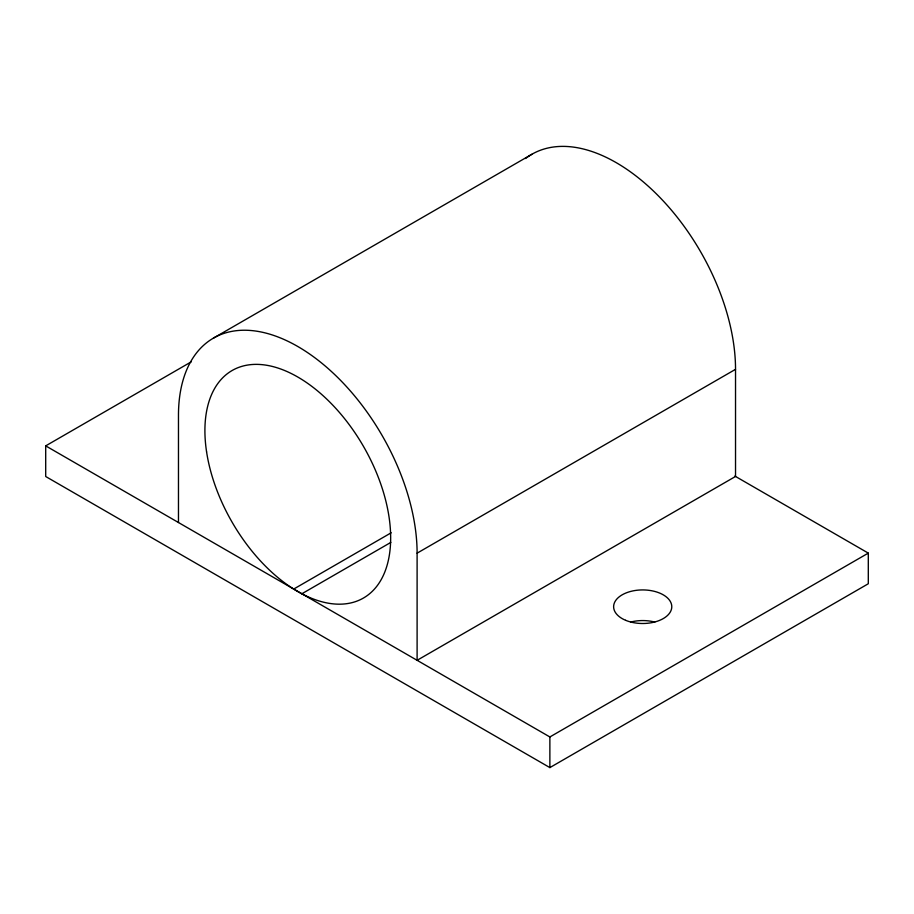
<?xml version="1.0" encoding="UTF-8"?>
<svg xmlns="http://www.w3.org/2000/svg" width="914" height="914" viewBox="0 0 914 914"><rect width="100%" height="100%" fill="white"/><g stroke="black" fill="none" stroke-linecap="round" stroke-linejoin="round"><path stroke-width="1.37" d="M213.419 338.134L531.845 154.295M734.845 476.057L868.3 553.119L868.3 583.749L549.874 767.6L45.7 476.514L45.7 445.872L191.334 361.784M293.714 589.062L391.215 532.771M301.86 593.769L390.838 542.402M735.53 369.325L735.53 476.457L417.104 660.308L417.104 553.164L735.53 369.325A168.747 97.421 60 0 0 657.566 195.059A168.747 97.421 60 0 0 525.55 158.51M45.7 445.872L549.874 736.958L868.3 553.119M549.874 736.958L549.874 767.6M178.47 522.522L178.47 415.39A168.747 97.421 60 0 1 297.793 346.497A168.747 97.421 60 0 1 417.104 553.164M630.626 622.08A29.088 16.795 0 0 1 654.79 622.08M206.587 451.916A131.342 75.828 60 0 0 358.608 600.441A131.342 75.828 60 0 0 328.16 400.469A131.342 75.828 60 0 0 206.587 451.916M625.633 620.309A29.088 16.795 0 0 0 671.63 608.438A29.088 16.795 0 0 0 630.843 591.381A29.088 16.795 0 0 0 625.633 620.309"/></g></svg>
